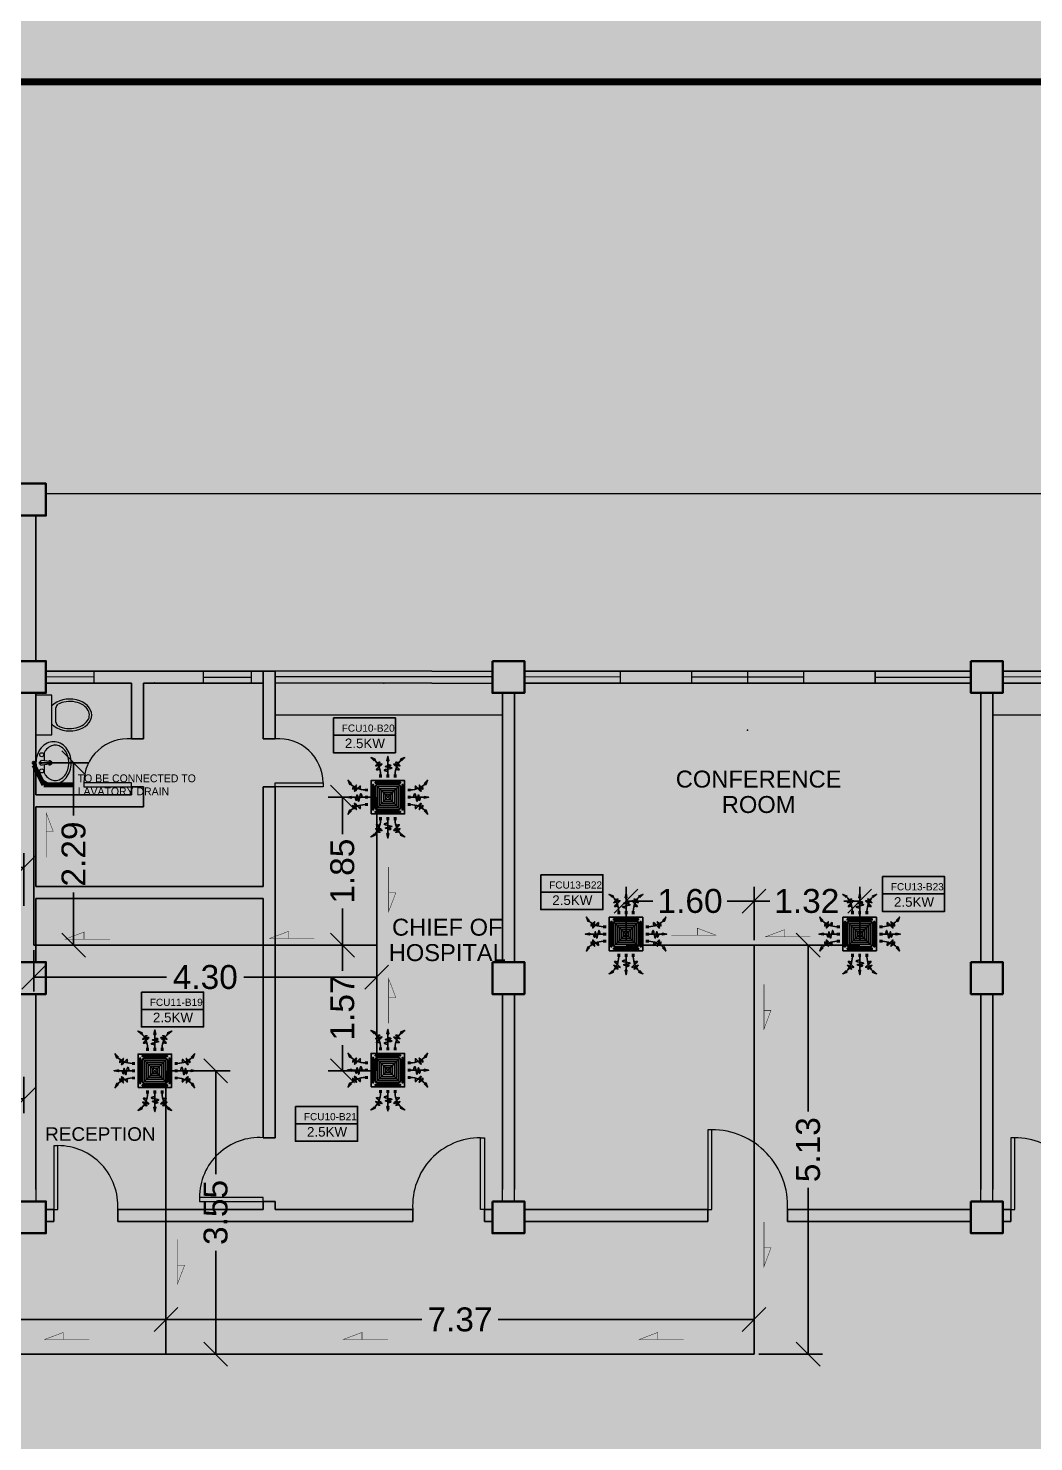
# Model space of a CAD drawing. Header units: millimetres. Extents: x -60 to 576, y -39 to 287.
# Drawn here: x 254.96 to 267.57, y 130.15 to 147.87 of the extents above; entities that cross this region are included whole.
import ezdxf

# ---------------------------------------------------------------- set-up
doc = ezdxf.new("R2010")
doc.units = ezdxf.units.MM
doc.header["$MEASUREMENT"] = 0
for name, color, linetype in [('AIR', 7, 'Continuous'), ('AIR-00', 7, 'Continuous'), ('AIR-01', 7, 'Continuous'), ('AIR-02', 7, 'Continuous'), ('AIR-04', 7, 'Continuous'), ('DRAIN PIPE', 7, 'Continuous'), ('fcu drain', 7, 'Continuous'), ('label', 7, 'Continuous'), ('Legends', 7, 'Continuous'), ('M-AC-TEXT', 7, 'Continuous'), ('template', 7, 'Continuous')]:
    doc.layers.add(name, color=color, linetype=linetype)
doc.styles.add('ar-dim-axis', font='romans.shx', dxfattribs={"width": 0.8})
doc.styles.add('OIP FONT', font='GOTHIC.TTF', dxfattribs={"height": 150})
doc.styles.get("Standard").update_dxf_attribs({"font": 'arial.ttf'})
doc.styles.add('SWISSLT175', font='swissl.ttf', dxfattribs={"height": 0.175})
doc.dimstyles.new('ar-dim-axis', dxfattribs={"dimtxt": 350, "dimasz": 250, "dimexe": 75, "dimexo": 75, "dimgap": 200, "dimtad": 1, "dimdec": 0, "dimzin": 12, "dimdsep": 46, "dimtxsty": 'ar-dim-axis', "dimblk": 'ARCHTICK', "dimcen": 120, "dimclrd": 11, "dimclre": 8, "dimclrt": 4, "dimadec": 0, "dimazin": 3, "dimtm": 1, "dimtfac": 1, "dimtdec": 0, "dimtix": 1, "dimtmove": 2, "dimatfit": 3, "dimldrblk": 'ARCHTICK', "dimfxl": 1, "dimtolj": 1, "dimtzin": 0, "dimarcsym": 1})
doc.dimstyles.new('Copy of dimension', dxfattribs={"dimtxt": 0.3, "dimasz": 0.3, "dimexe": 0.18, "dimexo": 0.0625, "dimgap": 0.09, "dimtad": 0, "dimzin": 0, "dimdsep": 46, "dimtxsty": 'Standard', "dimblk": 'OBLIQUE', "dimcen": 0.09, "dimclrd": 256, "dimclre": 256, "dimclrt": 256, "dimadec": 0, "dimazin": 0, "dimtfac": 1, "dimtofl": 0, "dimtmove": 0, "dimatfit": 3, "dimldrblk": 'OBLIQUE', "dimfxl": 1, "dimtolj": 1, "dimtzin": 0, "dimarcsym": 0})

# ---------------------------------------------------------------- blocks, each defined once
blk = doc.blocks.new('FCU-13000P (CASSETTE SPLIT)')
at = {"layer": 'AIR-00', "ltscale": 3}
for p, q in [((0, 0.523), (0, 1)), ((-0.193, 0.558), (-0.193, 0.487)), ((-0.162, 0.558), (-0.162, 0.487)), ((-0.016, 0.558), (-0.016, 0.487)), ((0.016, 0.558), (0.016, 0.487)), ((0.162, 0.558), (0.162, 0.487)), ((0.193, 0.558), (0.193, 0.487)), ((-0.523, 0), (-1, 0)), ((-0.558, 0.193), (-0.487, 0.193)), ((-0.558, 0.162), (-0.487, 0.162)), ((-0.558, 0.016), (-0.487, 0.016)), ((0.558, 0.193), (0.487, 0.193)), ((0.558, 0.162), (0.487, 0.162)), ((0.558, 0.016), (0.487, 0.016)), ((0.523, 0), (1, 0)), ((-0.558, -0.016), (-0.487, -0.016)), ((-0.558, -0.162), (-0.487, -0.162)), ((-0.558, -0.193), (-0.487, -0.193)), ((0.558, -0.016), (0.487, -0.016)), ((0.558, -0.162), (0.487, -0.162)), ((0.558, -0.193), (0.487, -0.193)), ((-0.193, -0.558), (-0.193, -0.487)), ((-0.162, -0.558), (-0.162, -0.487)), ((-0.016, -0.558), (-0.016, -0.487)), ((0, -0.523), (0, -1)), ((0.016, -0.558), (0.016, -0.487)), ((0.162, -0.558), (0.162, -0.487)), ((0.193, -0.558), (0.193, -0.487))]:
    blk.add_line(p, q, dxfattribs=at)
at = {"layer": 'AIR-00'}
for p, q in [((0.295, -0.295), (-0.295, 0.295)), ((0.295, 0.295), (-0.295, -0.295))]:
    blk.add_line(p, q, dxfattribs=at)
at = {"layer": 'AIR-00', "ltscale": 3}
for points in [[(-0.335, 0.895), (-0.311, 0.932), (-0.416, 0.973)], [(-0.022, 0.89), (0.022, 0.89), (0, 1)], [(0.335, 0.895), (0.311, 0.932), (0.416, 0.973)], [(-0.895, 0.335), (-0.932, 0.311), (-0.973, 0.416)], [(0.895, 0.335), (0.932, 0.311), (0.973, 0.416)], [(-0.89, 0.022), (-0.89, -0.022), (-1, 0)], [(0.89, 0.022), (0.89, -0.022), (1, 0)], [(-0.895, -0.335), (-0.932, -0.311), (-0.973, -0.416)], [(0.895, -0.335), (0.932, -0.311), (0.973, -0.416)], [(-0.335, -0.895), (-0.311, -0.932), (-0.416, -0.973)], [(-0.022, -0.89), (0.022, -0.89), (0, -1)], [(0.335, -0.895), (0.311, -0.932), (0.416, -0.973)]]:
    blk.add_lwpolyline(points, close=True, dxfattribs=at)
at = {"layer": 'AIR-00'}
for points in [[(-0.323, 0.914, -0.171809), (-0.178, 0.558), (-0.178, 0.522)], [(0.323, 0.914, 0.171809), (0.178, 0.558), (0.178, 0.522)], [(-0.914, 0.323, 0.171809), (-0.558, 0.178), (-0.522, 0.178)], [(0.914, 0.323, -0.171809), (0.558, 0.178), (0.522, 0.178)], [(-0.914, -0.323, -0.171809), (-0.558, -0.178), (-0.522, -0.178)], [(0.914, -0.323, 0.171809), (0.558, -0.178), (0.522, -0.178)], [(-0.323, -0.914, 0.171809), (-0.178, -0.558), (-0.178, -0.522)], [(0.323, -0.914, -0.171809), (0.178, -0.558), (0.178, -0.522)]]:
    blk.add_lwpolyline(points, format="xyb", dxfattribs=at)
for points in [[(-0.26, -0.26), (0.26, -0.26), (0.26, 0.26), (-0.26, 0.26)], [(-0.21, -0.21), (0.21, -0.21), (0.21, 0.21), (-0.21, 0.21)], [(-0.16, -0.16), (0.16, -0.16), (0.16, 0.16), (-0.16, 0.16)], [(-0.11, -0.11), (0.11, -0.11), (0.11, 0.11), (-0.11, 0.11)], [(-0.06, -0.06), (0.06, -0.06), (0.06, 0.06), (-0.06, 0.06)]]:
    blk.add_lwpolyline(points, close=True, dxfattribs=at)
at = {"layer": 'AIR-00', "ltscale": 3}
for points in [[(-0.268, 0.84), (-0.231, 0.852), (-0.134, 0.882), (-0.422, 0.704), (0.005, 0.903), (-0.358, 0.645), (-0.239, 0.678), (-0.199, 0.69)], [(0.268, 0.84), (0.231, 0.852), (0.134, 0.882), (0.422, 0.704), (-0.005, 0.903), (0.358, 0.645), (0.239, 0.678), (0.199, 0.69)], [(-0.84, 0.268), (-0.852, 0.231), (-0.882, 0.134), (-0.704, 0.422), (-0.903, -0.005), (-0.645, 0.358), (-0.678, 0.239), (-0.69, 0.199)], [(0.84, 0.268), (0.852, 0.231), (0.882, 0.134), (0.704, 0.422), (0.903, -0.005), (0.645, 0.358), (0.678, 0.239), (0.69, 0.199)], [(-0.84, -0.268), (-0.852, -0.231), (-0.882, -0.134), (-0.704, -0.422), (-0.903, 0.005), (-0.645, -0.358), (-0.678, -0.239), (-0.69, -0.199)], [(0.84, -0.268), (0.852, -0.231), (0.882, -0.134), (0.704, -0.422), (0.903, 0.005), (0.645, -0.358), (0.678, -0.239), (0.69, -0.199)], [(-0.268, -0.84), (-0.231, -0.852), (-0.134, -0.882), (-0.422, -0.704), (0.005, -0.903), (-0.358, -0.645), (-0.239, -0.678), (-0.199, -0.69)], [(0.268, -0.84), (0.231, -0.852), (0.134, -0.882), (0.422, -0.704), (-0.005, -0.903), (0.358, -0.645), (0.239, -0.678), (0.199, -0.69)]]:
    blk.add_open_spline(points, degree=3, knots=[0.0032834, 0.0032834, 0.0032834, 0.0032834, 0.0712567, 0.1924075, 0.3347111, 0.5062145, 0.5813292, 0.5813292, 0.5813292, 0.5813292], dxfattribs=at)
for points in [[(0, 0.8), (0.077, 0.776), (-0.058, 0.755), (0.098, 0.718), (-0.087, 0.663), (0, 0.631)], [(-0.8, 0), (-0.776, -0.077), (-0.755, 0.058), (-0.718, -0.098), (-0.663, 0.087), (-0.631, 0)], [(0.8, 0), (0.776, -0.077), (0.755, 0.058), (0.718, -0.098), (0.663, 0.087), (0.631, 0)], [(0, -0.8), (0.077, -0.776), (-0.058, -0.755), (0.098, -0.718), (-0.087, -0.663), (0, -0.631)]]:
    blk.add_spline(points, degree=3, dxfattribs=at)
for points in [[(-0.416, 0.973), (-0.335, 0.895), (-0.311, 0.932)], [(0, 1), (-0.022, 0.89), (0.022, 0.89)], [(0.416, 0.973), (0.335, 0.895), (0.311, 0.932)], [(-0.973, 0.416), (-0.895, 0.335), (-0.932, 0.311)], [(0.973, 0.416), (0.895, 0.335), (0.932, 0.311)], [(-1, 0), (-0.89, 0.022), (-0.89, -0.022)], [(1, 0), (0.89, 0.022), (0.89, -0.022)], [(-0.973, -0.416), (-0.895, -0.335), (-0.932, -0.311)], [(0.973, -0.416), (0.895, -0.335), (0.932, -0.311)], [(-0.416, -0.973), (-0.335, -0.895), (-0.311, -0.932)], [(0, -1), (-0.022, -0.89), (0.022, -0.89)], [(0.416, -0.973), (0.335, -0.895), (0.311, -0.932)]]:
    blk.add_solid(points, dxfattribs=at)
at = {"layer": 'AIR-01'}
for points in [[(-0.31, 0.372), (0.31, 0.372), (0.31, 0.348), (-0.31, 0.348)], [(-0.373, 0.31), (-0.348, 0.31), (-0.348, -0.31), (-0.373, -0.31)], [(0.372, 0.31), (0.348, 0.31), (0.348, -0.31), (0.372, -0.31)], [(-0.31, -0.373), (0.31, -0.373), (0.31, -0.348), (-0.31, -0.348)]]:
    blk.add_lwpolyline(points, close=True, dxfattribs=at)
at = {"layer": 'AIR-02'}
blk.add_lwpolyline([(-0.26, -0.31), (0.26, -0.31, 0.414214), (0.31, -0.26), (0.31, 0.26, 0.414214), (0.26, 0.31), (-0.26, 0.31, 0.414214), (-0.31, 0.26), (-0.31, -0.26, 0.414214)], format="xyb", close=True, dxfattribs=at)
at = {"layer": 'AIR-04'}
blk.add_lwpolyline([(-0.41, -0.41), (0.41, -0.41), (0.41, 0.41), (-0.41, 0.41)], close=True, dxfattribs=at)
blk = doc.blocks.new('_ARCHTICK')
at = {"color": 0, "linetype": 'ByBlock', "const_width": 0.15}
blk.add_lwpolyline([(-0.5, -0.5), (0.5, 0.5)], dxfattribs=at)
blk = doc.blocks.new('_Oblique')
at = {"color": 0, "linetype": 'ByBlock', "lineweight": -2}
blk.add_line((-0.5, -0.5), (0.5, 0.5), dxfattribs=at)
blk = doc.blocks.new('*D122')
at = {"lineweight": -2, "transparency": 16777216}
for p, q in [((250.848, 131.308), (250.848, 131.86)), ((256.685, 131.308), (256.685, 131.86)), ((250.848, 131.68), (253.288, 131.68)), ((256.685, 131.68), (254.246, 131.68))]:
    blk.add_line(p, q, dxfattribs=at)
at = {"layer": 'Defpoints', "color": 0, "transparency": 16777216}
for p in [(256.685, 131.68), (250.848, 131.245), (256.685, 131.245)]:
    blk.add_point(p, dxfattribs=at)
at = {"lineweight": -2, "transparency": 16777216, "xscale": 0.3, "yscale": 0.3, "zscale": 0.3, "rotation": 180}
blk.add_blockref('_Oblique', (250.848, 131.68), dxfattribs=at)
at = {"lineweight": -2, "transparency": 16777216, "xscale": 0.3, "yscale": 0.3, "zscale": 0.3}
blk.add_blockref('_Oblique', (256.685, 131.68), dxfattribs=at)
at = {"transparency": 16777216, "insert": (253.767, 131.68), "char_height": 0.3, "attachment_point": 5}
blk.add_mtext('\\A1;5.84', dxfattribs=at)
blk = doc.blocks.new('*D124')
at = {"lineweight": -2, "transparency": 16777216}
for p, q in [((256.748, 134.8), (257.488, 134.8)), ((257.308, 134.8), (257.308, 133.503)), ((257.308, 131.245), (257.308, 132.542)), ((256.748, 131.245), (257.488, 131.245))]:
    blk.add_line(p, q, dxfattribs=at)
at = {"layer": 'Defpoints', "color": 0, "transparency": 16777216}
for p in [(256.685, 134.8), (257.308, 134.8), (256.685, 131.245)]:
    blk.add_point(p, dxfattribs=at)
at = {"lineweight": -2, "transparency": 16777216, "xscale": 0.3, "yscale": 0.3, "zscale": 0.3}
for p, rotation in [((257.308, 134.8), 90), ((257.308, 131.245), 270)]:
    blk.add_blockref('_Oblique', p, dxfattribs=dict(at, rotation=rotation))
at = {"transparency": 16777216, "insert": (257.308, 133.023), "char_height": 0.3, "attachment_point": 5, "rotation": 90}
blk.add_mtext('\\A1;3.55', dxfattribs=at)
blk = doc.blocks.new('*D125')
at = {"lineweight": -2, "transparency": 16777216}
for p, q in [((250.809, 134.723), (250.809, 134.266)), ((254.904, 134.723), (254.904, 134.266)), ((250.809, 134.446), (252.372, 134.446)), ((254.904, 134.446), (253.342, 134.446))]:
    blk.add_line(p, q, dxfattribs=at)
at = {"layer": 'Defpoints', "color": 0, "transparency": 16777216}
for p in [(250.809, 134.786), (254.904, 134.786), (250.809, 134.446)]:
    blk.add_point(p, dxfattribs=at)
at = {"lineweight": -2, "transparency": 16777216, "xscale": 0.3, "yscale": 0.3, "zscale": 0.3, "rotation": 180}
blk.add_blockref('_Oblique', (250.809, 134.446), dxfattribs=at)
at = {"lineweight": -2, "transparency": 16777216, "xscale": 0.3, "yscale": 0.3, "zscale": 0.3}
blk.add_blockref('_Oblique', (254.904, 134.446), dxfattribs=at)
at = {"transparency": 16777216, "insert": (252.857, 134.446), "char_height": 0.3, "attachment_point": 5}
blk.add_mtext('\\A1;4.10', dxfattribs=at)
blk = doc.blocks.new('*D128')
at = {"lineweight": -2, "transparency": 16777216}
for p, q in [((250.809, 136.866), (250.809, 137.53)), ((254.904, 136.866), (254.904, 137.53)), ((250.809, 137.35), (252.372, 137.35)), ((254.904, 137.35), (253.342, 137.35))]:
    blk.add_line(p, q, dxfattribs=at)
at = {"layer": 'Defpoints', "color": 0, "transparency": 16777216}
for p in [(254.904, 137.35), (250.809, 136.803), (254.904, 136.803)]:
    blk.add_point(p, dxfattribs=at)
at = {"lineweight": -2, "transparency": 16777216, "xscale": 0.3, "yscale": 0.3, "zscale": 0.3, "rotation": 180}
blk.add_blockref('_Oblique', (250.809, 137.35), dxfattribs=at)
at = {"lineweight": -2, "transparency": 16777216, "xscale": 0.3, "yscale": 0.3, "zscale": 0.3}
blk.add_blockref('_Oblique', (254.904, 137.35), dxfattribs=at)
at = {"transparency": 16777216, "insert": (252.857, 137.35), "char_height": 0.3, "attachment_point": 5}
blk.add_mtext('\\A1;4.10', dxfattribs=at)
blk = doc.blocks.new('*D129')
at = {"lineweight": -2, "transparency": 16777216}
for p, q in [((255.092, 138.66), (255.707, 138.66)), ((255.527, 138.66), (255.527, 138)), ((255.527, 136.374), (255.527, 137.035)), ((255.092, 136.374), (255.707, 136.374))]:
    blk.add_line(p, q, dxfattribs=at)
at = {"layer": 'Defpoints', "color": 0, "transparency": 16777216}
for p in [(255.029, 138.66), (255.527, 138.66), (255.029, 136.374)]:
    blk.add_point(p, dxfattribs=at)
at = {"lineweight": -2, "transparency": 16777216, "xscale": 0.3, "yscale": 0.3, "zscale": 0.3}
for p, rotation in [((255.527, 138.66), 90), ((255.527, 136.374), 270)]:
    blk.add_blockref('_Oblique', p, dxfattribs=dict(at, rotation=rotation))
at = {"transparency": 16777216, "insert": (255.527, 137.517), "char_height": 0.3, "attachment_point": 5, "rotation": 90}
blk.add_mtext('\\A1;2.29', dxfattribs=at)
blk = doc.blocks.new('*D130')
at = {"lineweight": -2, "transparency": 16777216}
for p, q in [((255.029, 136.312), (255.029, 135.793)), ((259.327, 136.312), (259.327, 135.793)), ((255.029, 135.973), (256.693, 135.973)), ((259.327, 135.973), (257.663, 135.973))]:
    blk.add_line(p, q, dxfattribs=at)
at = {"layer": 'Defpoints', "color": 0, "transparency": 16777216}
for p in [(255.029, 136.374), (259.327, 136.374), (259.327, 135.973)]:
    blk.add_point(p, dxfattribs=at)
at = {"lineweight": -2, "transparency": 16777216, "xscale": 0.3, "yscale": 0.3, "zscale": 0.3, "rotation": 180}
blk.add_blockref('_Oblique', (255.029, 135.973), dxfattribs=at)
at = {"lineweight": -2, "transparency": 16777216, "xscale": 0.3, "yscale": 0.3, "zscale": 0.3}
blk.add_blockref('_Oblique', (259.327, 135.973), dxfattribs=at)
at = {"transparency": 16777216, "insert": (257.178, 135.973), "char_height": 0.3, "attachment_point": 5}
blk.add_mtext('\\A1;4.30', dxfattribs=at)
blk = doc.blocks.new('*D131')
at = {"lineweight": -2, "transparency": 16777216}
for p, q in [((259.265, 138.229), (258.717, 138.229)), ((258.897, 138.229), (258.897, 137.768)), ((258.897, 136.374), (258.897, 136.835)), ((259.265, 136.374), (258.717, 136.374))]:
    blk.add_line(p, q, dxfattribs=at)
at = {"layer": 'Defpoints', "color": 0, "transparency": 16777216}
for p in [(258.897, 138.229), (259.327, 138.229), (259.327, 136.374)]:
    blk.add_point(p, dxfattribs=at)
at = {"lineweight": -2, "transparency": 16777216, "xscale": 0.3, "yscale": 0.3, "zscale": 0.3}
for p, rotation in [((258.897, 138.229), 90), ((258.897, 136.374), 270)]:
    blk.add_blockref('_Oblique', p, dxfattribs=dict(at, rotation=rotation))
at = {"transparency": 16777216, "insert": (258.897, 137.302), "char_height": 0.3, "attachment_point": 5, "rotation": 90}
blk.add_mtext('\\A1;1.85', dxfattribs=at)
blk = doc.blocks.new('*D132')
at = {"lineweight": -2, "transparency": 16777216}
for p, q in [((259.265, 136.374), (258.717, 136.374)), ((258.897, 136.374), (258.897, 136.053)), ((258.897, 134.8), (258.897, 135.122)), ((259.265, 134.8), (258.717, 134.8))]:
    blk.add_line(p, q, dxfattribs=at)
at = {"layer": 'Defpoints', "color": 0, "transparency": 16777216}
for p in [(259.327, 136.374), (258.897, 134.8), (259.327, 134.8)]:
    blk.add_point(p, dxfattribs=at)
at = {"lineweight": -2, "transparency": 16777216, "xscale": 0.3, "yscale": 0.3, "zscale": 0.3}
for p, rotation in [((258.897, 136.374), 90), ((258.897, 134.8), 270)]:
    blk.add_blockref('_Oblique', p, dxfattribs=dict(at, rotation=rotation))
at = {"transparency": 16777216, "insert": (258.897, 135.587), "char_height": 0.3, "attachment_point": 5, "rotation": 90}
blk.add_mtext('\\A1;1.57', dxfattribs=at)
blk = doc.blocks.new('*D133')
at = {"lineweight": -2, "transparency": 16777216}
for p, q in [((262.454, 136.437), (262.454, 137.107)), ((264.059, 136.437), (264.059, 137.107)), ((262.454, 136.927), (262.792, 136.927)), ((264.059, 136.927), (263.722, 136.927))]:
    blk.add_line(p, q, dxfattribs=at)
at = {"layer": 'Defpoints', "color": 0, "transparency": 16777216}
for p in [(262.454, 136.927), (262.454, 136.374), (264.059, 136.374)]:
    blk.add_point(p, dxfattribs=at)
at = {"lineweight": -2, "transparency": 16777216, "xscale": 0.3, "yscale": 0.3, "zscale": 0.3, "rotation": 180}
blk.add_blockref('_Oblique', (262.454, 136.927), dxfattribs=at)
at = {"lineweight": -2, "transparency": 16777216, "xscale": 0.3, "yscale": 0.3, "zscale": 0.3}
blk.add_blockref('_Oblique', (264.059, 136.927), dxfattribs=at)
at = {"transparency": 16777216, "insert": (263.257, 136.927), "char_height": 0.3, "attachment_point": 5}
blk.add_mtext('\\A1;1.60', dxfattribs=at)
blk = doc.blocks.new('*D134')
at = {"lineweight": -2, "transparency": 16777216}
for p, q in [((264.059, 136.437), (264.059, 137.107)), ((265.384, 136.437), (265.384, 137.107)), ((264.059, 136.927), (264.257, 136.927)), ((265.384, 136.927), (265.185, 136.927))]:
    blk.add_line(p, q, dxfattribs=at)
at = {"layer": 'Defpoints', "color": 0, "transparency": 16777216}
for p in [(265.384, 136.927), (264.059, 136.374), (265.384, 136.374)]:
    blk.add_point(p, dxfattribs=at)
at = {"lineweight": -2, "transparency": 16777216, "xscale": 0.3, "yscale": 0.3, "zscale": 0.3, "rotation": 180}
blk.add_blockref('_Oblique', (264.059, 136.927), dxfattribs=at)
at = {"lineweight": -2, "transparency": 16777216, "xscale": 0.3, "yscale": 0.3, "zscale": 0.3}
blk.add_blockref('_Oblique', (265.384, 136.927), dxfattribs=at)
at = {"transparency": 16777216, "insert": (264.721, 136.927), "char_height": 0.3, "attachment_point": 5}
blk.add_mtext('\\A1;1.32', dxfattribs=at)
blk = doc.blocks.new('*D135')
at = {"lineweight": -2, "transparency": 16777216}
for p, q in [((264.121, 136.374), (264.918, 136.374)), ((264.738, 136.374), (264.738, 134.289)), ((264.738, 131.245), (264.738, 133.33)), ((264.121, 131.245), (264.918, 131.245))]:
    blk.add_line(p, q, dxfattribs=at)
at = {"layer": 'Defpoints', "color": 0, "transparency": 16777216}
for p in [(264.059, 136.374), (264.738, 136.374), (264.059, 131.245)]:
    blk.add_point(p, dxfattribs=at)
at = {"lineweight": -2, "transparency": 16777216, "xscale": 0.3, "yscale": 0.3, "zscale": 0.3}
for p, rotation in [((264.738, 136.374), 90), ((264.738, 131.245), 270)]:
    blk.add_blockref('_Oblique', p, dxfattribs=dict(at, rotation=rotation))
at = {"transparency": 16777216, "insert": (264.738, 133.81), "char_height": 0.3, "attachment_point": 5, "rotation": 90}
blk.add_mtext('\\A1;5.13', dxfattribs=at)
blk = doc.blocks.new('*D136')
at = {"lineweight": -2, "transparency": 16777216}
for p, q in [((256.685, 131.308), (256.685, 131.86)), ((264.059, 131.308), (264.059, 131.86)), ((256.685, 131.68), (259.894, 131.68)), ((264.059, 131.68), (260.851, 131.68))]:
    blk.add_line(p, q, dxfattribs=at)
at = {"layer": 'Defpoints', "color": 0, "transparency": 16777216}
for p in [(256.685, 131.68), (256.685, 131.245), (264.059, 131.245)]:
    blk.add_point(p, dxfattribs=at)
at = {"lineweight": -2, "transparency": 16777216, "xscale": 0.3, "yscale": 0.3, "zscale": 0.3, "rotation": 180}
blk.add_blockref('_Oblique', (256.685, 131.68), dxfattribs=at)
at = {"lineweight": -2, "transparency": 16777216, "xscale": 0.3, "yscale": 0.3, "zscale": 0.3}
blk.add_blockref('_Oblique', (264.059, 131.68), dxfattribs=at)
at = {"transparency": 16777216, "insert": (260.372, 131.68), "char_height": 0.3, "attachment_point": 5}
blk.add_mtext('\\A1;7.37', dxfattribs=at)

msp = doc.modelspace()

# ---------------------------------------------------------------- linework, layer by layer
at = {"color": 8, "lineweight": 9}
for p, q in [((270.504, 142.035), (255.179, 142.035)), ((255.179, 139.81), (255.179, 139.81)), ((255.179, 139.81), (255.779, 139.81)), ((255.779, 139.735), (255.179, 139.737)), ((255.779, 139.81), (255.779, 139.66)), ((257.154, 139.66), (257.154, 139.81)), ((257.154, 139.735), (257.754, 139.735)), ((257.754, 139.66), (257.154, 139.66)), ((257.754, 139.81), (257.754, 139.66)), ((258.817, 139.81), (258.054, 139.81)), ((260.779, 139.737), (258.054, 139.737)), ((258.817, 139.66), (258.054, 139.66)), ((260.017, 139.81), (258.817, 139.81)), ((260.017, 139.66), (258.817, 139.66)), ((260.017, 139.81), (260.779, 139.81)), ((260.017, 139.66), (260.779, 139.66)), ((261.179, 139.81), (261.179, 139.81)), ((262.379, 139.735), (261.179, 139.737)), ((262.379, 139.81), (262.379, 139.66)), ((263.279, 139.66), (263.279, 139.81)), ((264.679, 139.735), (263.279, 139.735)), ((263.979, 139.66), (263.279, 139.66)), ((263.979, 139.81), (263.979, 139.66)), ((263.979, 139.81), (264.679, 139.81)), ((264.679, 139.81), (264.679, 139.66)), ((265.579, 139.81), (265.579, 139.66)), ((265.579, 139.735), (266.779, 139.735)), ((267.179, 139.81), (267.179, 139.81)), ((269.279, 139.735), (267.179, 139.737)), ((255.254, 139.51), (255.054, 139.51)), ((255.054, 139.51), (255.054, 139.01)), ((255.254, 139.01), (255.254, 139.51)), ((255.304, 139.17), (255.304, 139.351)), ((255.054, 139.01), (255.254, 139.01)), ((255.252, 138.675), (255.13, 138.688)), ((255.252, 138.646), (255.13, 138.632)), ((255.054, 133.31), (255.054, 133.162)), ((260.904, 133.162), (260.904, 133.31)), ((261.054, 133.162), (261.054, 133.31)), ((266.904, 133.162), (266.904, 133.31)), ((267.054, 133.162), (267.054, 133.31)), ((255.179, 133.06), (255.179, 133.06)), ((261.179, 133.06), (261.179, 133.06)), ((255.179, 132.91), (255.179, 132.91)), ((261.179, 132.91), (261.179, 132.91))]:
    msp.add_line(p, q, dxfattribs=at)
at = {"color": 8, "lineweight": 25}
for p, q in [((255.054, 139.937), (255.054, 141.761)), ((255.942, 139.81), (255.179, 139.81)), ((255.942, 139.66), (255.179, 139.66)), ((255.942, 139.81), (257.142, 139.81)), ((255.942, 139.66), (256.254, 139.66)), ((256.404, 139.66), (257.142, 139.66)), ((257.142, 139.81), (257.904, 139.81)), ((257.142, 139.66), (257.904, 139.66)), ((257.904, 139.81), (257.754, 139.81)), ((257.904, 139.81), (257.904, 138.96)), ((258.054, 139.81), (257.904, 139.81)), ((258.054, 139.81), (258.054, 138.96)), ((261.179, 139.81), (266.779, 139.81)), ((261.179, 139.66), (266.779, 139.66)), ((267.179, 139.81), (270.504, 139.81)), ((267.179, 139.66), (270.504, 139.66)), ((255.054, 138.26), (255.054, 139.537)), ((260.904, 139.537), (260.904, 136.162)), ((261.054, 139.537), (261.054, 136.162)), ((266.904, 139.537), (266.904, 136.162)), ((267.054, 139.537), (267.054, 136.162)), ((257.904, 138.96), (258.054, 138.96)), ((257.904, 138.36), (257.904, 137.11)), ((257.904, 138.36), (258.054, 138.36)), ((258.054, 138.36), (258.054, 133.96)), ((255.054, 137.11), (255.054, 138.11)), ((255.054, 137.11), (257.904, 137.11)), ((255.054, 136.162), (255.054, 136.96)), ((255.054, 136.96), (257.904, 136.96)), ((257.904, 136.96), (257.904, 133.96)), ((255.054, 133.31), (255.054, 135.762)), ((260.904, 135.762), (260.904, 133.31)), ((261.054, 135.762), (261.054, 133.31)), ((266.904, 135.762), (266.904, 133.31)), ((267.054, 135.762), (267.054, 133.31)), ((258.054, 133.96), (257.904, 133.96)), ((257.904, 133.16), (257.904, 133.06)), ((258.054, 133.16), (257.904, 133.16)), ((258.054, 133.16), (258.054, 133.06)), ((255.179, 133.06), (255.279, 133.06)), ((255.279, 133.06), (255.279, 132.91)), ((256.079, 133.06), (257.904, 133.06)), ((256.079, 133.06), (256.079, 132.91)), ((258.054, 133.06), (259.779, 133.06)), ((259.779, 133.06), (259.779, 132.91)), ((260.679, 133.06), (260.779, 133.06)), ((260.679, 133.06), (260.679, 132.91)), ((261.179, 133.06), (263.479, 133.06)), ((263.479, 132.91), (263.479, 133.06)), ((264.479, 133.06), (266.779, 133.06)), ((264.479, 132.91), (264.479, 133.06)), ((267.279, 133.06), (267.179, 133.06)), ((267.179, 133.06), (267.179, 133.06)), ((267.279, 133.06), (267.279, 132.91)), ((255.279, 132.91), (255.179, 132.91)), ((259.779, 132.91), (256.079, 132.91)), ((260.779, 132.91), (260.679, 132.91)), ((261.179, 132.91), (263.479, 132.91)), ((264.479, 132.91), (266.779, 132.91)), ((267.279, 132.91), (267.179, 132.91)), ((267.179, 132.91), (267.179, 132.91))]:
    msp.add_line(p, q, dxfattribs=at)
at = {"color": 8, "lineweight": 25, "ltscale": 0.4}
for p, q in [((256.254, 138.96), (256.254, 139.66)), ((256.404, 138.96), (256.404, 139.66)), ((256.254, 138.96), (256.404, 138.96)), ((255.054, 138.26), (256.254, 138.26)), ((255.054, 138.26), (256.254, 138.26)), ((256.254, 138.36), (256.404, 138.36)), ((256.254, 138.36), (256.254, 138.26)), ((256.404, 138.36), (256.404, 138.11)), ((255.054, 138.11), (256.404, 138.11))]:
    msp.add_line(p, q, dxfattribs=at)
at = {"color": 8, "lineweight": 9, "ltscale": 0.4}
for p, q in [((260.904, 139.26), (258.054, 139.26)), ((269.279, 139.26), (267.054, 139.26))]:
    msp.add_line(p, q, dxfattribs=at)
at = {"color": 8, "lineweight": 35}
for points in [[(254.779, 142.161), (255.179, 142.161), (255.179, 141.761), (254.779, 141.761)], [(254.779, 139.937), (255.179, 139.937), (255.179, 139.537), (254.779, 139.537)], [(260.779, 139.937), (261.179, 139.937), (261.179, 139.537), (260.779, 139.537)], [(266.779, 139.937), (267.179, 139.937), (267.179, 139.537), (266.779, 139.537)], [(254.779, 136.162), (255.179, 136.162), (255.179, 135.762), (254.779, 135.762)], [(260.779, 136.162), (261.179, 136.162), (261.179, 135.762), (260.779, 135.762)], [(266.779, 136.162), (267.179, 136.162), (267.179, 135.762), (266.779, 135.762)], [(254.779, 133.162), (255.179, 133.162), (255.179, 132.762), (254.779, 132.762)], [(260.779, 133.162), (261.179, 133.162), (261.179, 132.762), (260.779, 132.762)], [(266.779, 133.162), (267.179, 133.162), (267.179, 132.762), (266.779, 132.762)]]:
    msp.add_lwpolyline(points, close=True, dxfattribs=at)
at = {"color": 8, "lineweight": 9}
for points in [[(255.179, 139.81), (255.779, 139.81), (255.779, 139.66), (255.179, 139.66)], [(257.154, 139.81), (257.754, 139.81), (257.754, 139.66), (257.154, 139.66)], [(261.179, 139.81), (262.379, 139.81), (262.379, 139.66), (261.179, 139.66)], [(263.279, 139.81), (264.679, 139.81), (264.679, 139.66), (263.279, 139.66)], [(265.579, 139.81), (266.779, 139.81), (266.779, 139.66), (265.579, 139.66)], [(267.179, 139.81), (269.279, 139.81), (269.279, 139.66), (267.179, 139.66)]]:
    msp.add_lwpolyline(points, close=True, dxfattribs=at)
msp.add_lwpolyline([(255.275, 138.395, 0.11576), (255.358, 138.415, 0.104047), (255.432, 138.473, 0.090875), (255.479, 138.557, 0.083344), (255.496, 138.66, 0.083344), (255.479, 138.764, 0.090875), (255.432, 138.848, 0.104047), (255.358, 138.906, 0.11576), (255.275, 138.925, 0.11576), (255.193, 138.906, 0.104047), (255.119, 138.848, 0.090875), (255.072, 138.764, 0.083344), (255.054, 138.66, 0.083344), (255.072, 138.557, 0.090875), (255.119, 138.473, 0.104047), (255.193, 138.415, 0.11576)], format="xyb", close=True, dxfattribs=at)
for points in [[(255.296, 138.438, 0.124838), (255.359, 138.454, 0.105788), (255.417, 138.503, 0.086697), (255.453, 138.573, 0.076776), (255.466, 138.66, 0.076776), (255.453, 138.748, 0.086697), (255.417, 138.818, 0.105788), (255.359, 138.867, 0.124838), (255.296, 138.883, 0.124838), (255.234, 138.867, 0.105788), (255.176, 138.818, 0.040067), (255.156, 138.787), (255.156, 138.685, 0.040067)], [(255.156, 138.636), (255.156, 138.534, 0.040067), (255.176, 138.503, 0.105788), (255.234, 138.454, 0.124838), (255.296, 138.438, 0.124838)]]:
    msp.add_lwpolyline(points, format="xyb", dxfattribs=at)
at = {"color": 8, "lineweight": 13, "ltscale": 0.03}
for points in [[(256.254, 138.36), (256.254, 138.41), (255.654, 138.41), (255.654, 138.36)], [(258.054, 138.36), (258.054, 138.41), (258.654, 138.41), (258.654, 138.36)], [(255.279, 133.06), (255.329, 133.06), (255.329, 133.86), (255.279, 133.86)], [(260.679, 133.06), (260.629, 133.06), (260.629, 133.96), (260.679, 133.96)], [(267.279, 133.06), (267.329, 133.06), (267.329, 133.96), (267.279, 133.96)], [(257.904, 133.16), (257.904, 133.21), (257.104, 133.21), (257.104, 133.16)]]:
    msp.add_lwpolyline(points, close=True, dxfattribs=at)
at = {"color": 8, "lineweight": 13}
msp.add_lwpolyline([(263.479, 133.06), (263.529, 133.06), (263.529, 134.06), (263.479, 134.06)], close=True, dxfattribs=at)
at = {"color": 8, "lineweight": 9}
for centre, radius in [((255.127, 138.762), 0.0255), ((255.121, 138.66), 0.0095), ((255.127, 138.559), 0.0255)]:
    msp.add_circle(centre, radius, dxfattribs=at)
for centre, radius, start, end in [((255.354, 139.351), 0.05, 118.0084, 180), ((255.354, 139.17), 0.05, 180, 241.8499), ((255.127, 138.66), 0.028, 83.7545, 276.2455), ((255.229, 138.66), 0.025, 36.3068, 131.2022), ((255.229, 138.66), 0.025, 228.7978, 323.6932), ((255.159, 138.66), 0.0948, 351.2026, 8.7974), ((255.229, 138.66), 0.025, 341.3793, 18.6207)]:
    msp.add_arc(centre, radius, start, end, dxfattribs=at)
at = {"color": 8, "lineweight": 13, "ltscale": 0.03}
for centre, radius, start, end in [((256.206, 138.41), 0.552, 85.0209, 180), ((258.102, 138.41), 0.552, 0, 94.9791), ((255.329, 133.109), 0.752, 356.3048, 90), ((257.856, 133.21), 0.752, 86.3048, 180), ((260.629, 133.109), 0.851, 90, 183.2732), ((267.329, 133.109), 0.851, 356.7268, 90)]:
    msp.add_arc(centre, radius, start, end, dxfattribs=at)
at = {"color": 8, "lineweight": 13}
msp.add_arc((263.529, 133.109), 0.951, 357.0624, 90, dxfattribs=at)
at = {"color": 8, "lineweight": 9}
msp.add_ellipse((255.479, 139.26), major_axis=(-0.275, 0), ratio=0.727273, start_param=0.612555, end_param=5.670631, dxfattribs=at)
msp.add_open_spline([(255.331, 139.126), (255.347, 139.117), (255.365, 139.109), (255.456, 139.082), (255.544, 139.088), (255.675, 139.145), (255.717, 139.195), (255.73, 139.294), (255.704, 139.346), (255.593, 139.42), (255.509, 139.438), (255.395, 139.422), (255.361, 139.411), (255.331, 139.395)], degree=3, knots=[0.937253, 0.937253, 0.937253, 0.937253, 1.185372, 1.185372, 2.113864, 2.113864, 3.042356, 3.042356, 3.970847, 3.970847, 4.899339, 4.899339, 5.346062, 5.346062, 5.346062, 5.346062], dxfattribs=at)
at = {"color": 8, "lineweight": 25}
msp.add_point((256.542, 139.66), dxfattribs=at)
at = {"color": 8, "lineweight": 9}
msp.add_point((259.417, 139.66), dxfattribs=at)
at = {"color": 8, "lineweight": 9, "ltscale": 0.3}
for p in [(263.979, 139.071), (256.529, 134.845), (259.479, 134.324)]:
    msp.add_point(p, dxfattribs=at)
at = {"layer": 'DRAIN PIPE', "color": 7, "linetype": 'Continuous', "const_width": 0.005}
for points in [[(255.182, 137.474), (255.182, 138.034), (255.271, 137.799), (255.182, 137.799)], [(259.477, 137.355), (259.477, 136.795), (259.566, 137.03), (259.477, 137.03)], [(255.982, 136.45), (255.422, 136.45), (255.657, 136.539), (255.657, 136.45)], [(258.546, 136.459), (257.986, 136.459), (258.221, 136.548), (258.221, 136.459)], [(263.023, 136.499), (263.583, 136.499), (263.348, 136.588), (263.348, 136.499)], [(264.765, 136.48), (264.205, 136.48), (264.44, 136.568), (264.44, 136.48)], [(259.477, 135.394), (259.477, 135.954), (259.566, 135.719), (259.477, 135.719)], [(264.184, 135.882), (264.184, 135.322), (264.272, 135.557), (264.184, 135.557)], [(264.184, 132.905), (264.184, 132.344), (264.272, 132.579), (264.184, 132.579)], [(263.178, 131.43), (262.618, 131.43), (262.853, 131.519), (262.853, 131.43)]]:
    msp.add_lwpolyline(points, dxfattribs=at)
at = {"layer": 'DRAIN PIPE', "linetype": 'Continuous', "const_width": 0.005}
for points in [[(256.829, 132.687), (256.829, 132.126), (256.918, 132.361), (256.829, 132.361)], [(255.723, 131.43), (255.162, 131.43), (255.397, 131.519), (255.397, 131.43)], [(259.468, 131.43), (258.908, 131.43), (259.143, 131.519), (259.143, 131.43)]]:
    msp.add_lwpolyline(points, dxfattribs=at)
at = {"layer": 'fcu drain', "linetype": 'Continuous'}
for p, q in [((255.029, 138.66), (255.029, 136.374)), ((259.327, 138.229), (259.327, 134.8)), ((255.029, 136.374), (259.327, 136.374)), ((262.454, 136.374), (265.384, 136.374)), ((264.059, 136.374), (264.059, 131.245)), ((256.685, 134.8), (256.685, 131.245)), ((246.914, 131.245), (260.551, 131.245)), ((260.551, 131.245), (264.059, 131.245))]:
    msp.add_line(p, q, dxfattribs=at)
msp.add_circle((255.029, 138.66), 0.0183, dxfattribs=at)
at = {"layer": 'fcu drain', "color": 2, "linetype": 'Continuous'}
msp.add_circle((255.029, 138.66), 0.00904, dxfattribs=at)
at = {"layer": 'Legends', "linetype": 'Continuous', "lineweight": 25}
for p, q in [((258.784, 139.006), (259.563, 139.006)), ((261.385, 137.039), (262.164, 137.039)), ((265.67, 137.017), (266.449, 137.017)), ((256.377, 135.569), (257.156, 135.569)), ((258.309, 134.134), (259.088, 134.134))]:
    msp.add_line(p, q, dxfattribs=at)
at = {"layer": 'Legends'}
for points in [[(258.784, 139.224), (259.563, 139.224), (259.563, 138.788), (258.784, 138.788)], [(261.385, 137.258), (262.164, 137.258), (262.164, 136.821), (261.385, 136.821)], [(265.67, 137.235), (266.449, 137.235), (266.449, 136.798), (265.67, 136.798)], [(256.377, 135.787), (257.156, 135.787), (257.156, 135.35), (256.377, 135.35)], [(258.309, 134.353), (259.088, 134.353), (259.088, 133.916), (258.309, 133.916)]]:
    msp.add_lwpolyline(points, close=True, dxfattribs=at)
at = {"layer": 'template', "linetype": 'Continuous', "const_width": 0.0853}
msp.add_lwpolyline([(218.631, 82.821), (308.882, 82.821), (308.882, 147.2), (218.631, 147.2)], close=True, dxfattribs=at)

# ---------------------------------------------------------------- block references
at = {"layer": 'AIR', "xscale": 0.5113536813550488, "yscale": 0.5113536813550488, "zscale": 0.5113536813550488}
for p in [(259.467, 138.229), (262.454, 136.514), (265.384, 136.514), (256.545, 134.8), (259.467, 134.807)]:
    msp.add_blockref('FCU-13000P (CASSETTE SPLIT)', p, dxfattribs=at)

# ---------------------------------------------------------------- texts
at = {"layer": 'label', "color": 8, "lineweight": 9, "ltscale": 0.4, "attachment_point": 5, "line_spacing_factor": 0.9, "style": 'SWISSLT175'}
for s, insert, char_height in [('CONFERENCE ^JROOM', (264.117, 138.296), 0.2125), ('CHIEF OF\\PHOSPITAL', (260.212, 136.439), 0.2125), ('RECEPTION', (255.862, 134.005), 0.17)]:
    msp.add_mtext(s, dxfattribs=dict(at, insert=insert, char_height=char_height))
at = {"layer": 'Legends', "linetype": 'Continuous', "lineweight": 25, "attachment_point": 1}
for s, width, insert, char_height in [('FCU10-B20', 0.44811, (258.889, 139.141), 0.09), ('2.5KW', 0.23674, (258.928, 138.965), 0.12), ('FCU13-B22', 0.44811, (261.49, 137.174), 0.09), ('2.5KW', 0.23674, (261.529, 136.998), 0.12), ('FCU13-B23', 0.44811, (265.775, 137.152), 0.09), ('2.5KW', 0.23674, (265.814, 136.976), 0.12), ('FCU11-B19', 0.44811, (256.482, 135.703), 0.09), ('2.5KW', 0.23674, (256.521, 135.528), 0.12), ('FCU10-B21', 0.44811, (258.414, 134.269), 0.09), ('2.5KW', 0.23674, (258.453, 134.094), 0.12)]:
    msp.add_mtext_dynamic_manual_height_columns(s, width=width, gutter_width=1.011, heights=[0], dxfattribs=dict(at, insert=insert, char_height=char_height))
at = {"layer": 'M-AC-TEXT', "insert": (255.578, 138.384), "char_height": 0.09822, "width": 1.56657, "attachment_point": 4, "style": 'OIP FONT'}
msp.add_mtext('TO BE CONNECTED TO LAVATORY DRAIN', dxfattribs=at)

# ---------------------------------------------------------------- dimensions: what is measured, and where the dimension line sits
for base, p1, p2, picture, middle in [((255.527, 138.66), (255.029, 136.374), (255.029, 138.66), '*D129', (255.527, 137.517)), ((258.8973, 138.229), (259.3271, 136.3744), (259.3271, 138.229), '*D131', (258.8973, 137.3017)), ((258.897, 134.8), (259.327, 136.374), (259.327, 134.8), '*D132', (258.897, 135.587)), ((264.738, 136.374), (264.059, 131.245), (264.059, 136.374), '*D135', (264.738, 133.81)), ((257.3075, 134.7999), (256.6852, 131.2453), (256.6852, 134.7999), '*D124', (257.3075, 133.0226))]:
    dim = msp.add_linear_dim(base=base, p1=p1, p2=p2, angle=90, dimstyle='Copy of dimension')
    dim.commit()
    dim.dimension.update_dxf_attribs({"geometry": picture, "text_midpoint": middle})
for base, p1, p2, picture, middle in [((254.9044, 137.35), (250.809, 136.8032), (254.9044, 136.8032), '*D128', (252.8567, 137.35)), ((262.4544, 136.9273), (264.059, 136.3744), (262.4544, 136.3744), '*D133', (263.2567, 136.9273)), ((265.3836, 136.9273), (264.059, 136.3744), (265.3836, 136.3744), '*D134', (264.7213, 136.9273)), ((259.327, 135.973), (255.029, 136.374), (259.327, 136.374), '*D130', (257.178, 135.973)), ((250.809, 134.4459), (254.9044, 134.7855), (250.809, 134.7855), '*D125', (252.8567, 134.4459)), ((256.685, 131.68), (250.848, 131.245), (256.685, 131.245), '*D122', (253.767, 131.68)), ((256.685, 131.68), (264.059, 131.245), (256.685, 131.245), '*D136', (260.372, 131.68))]:
    dim = msp.add_linear_dim(base=base, p1=p1, p2=p2, dimstyle='Copy of dimension')
    dim.commit()
    dim.dimension.update_dxf_attribs({"geometry": picture, "text_midpoint": middle})

# ---------------------------------------------------------------- leaders
at = {"layer": 'M-AC-TEXT', "annotation_type": 0, "has_hookline": 1, "text_width": 1.46}
for points, hookline_direction in [([(250.815, 135.994), (250.941, 136.242), (251.317, 136.243)], 0), ([(354.266, 135.091), (354.139, 135.339), (353.763, 135.34)], 1), ([(368.266, 133.952), (368.139, 134.2), (367.763, 134.201)], 1), ([(374.267, 133.942), (374.14, 134.19), (373.765, 134.191)], 1), ([(361.115, 128.915), (360.989, 129.163), (360.613, 129.164)], 1), ([(262.788, 128.199), (262.661, 128.447), (262.285, 128.448)], 1), ([(262.897, 128.194), (263.023, 128.442), (263.399, 128.443)], 0), ([(376.118, 126.108), (375.992, 126.356), (375.616, 126.358)], 1), ([(368.167, 125.548), (368.041, 125.796), (367.665, 125.797)], 1), ([(166.309, 117.858), (166.435, 118.106), (166.811, 118.107)], 0), ([(376.113, 115.346), (375.986, 115.594), (375.61, 115.595)], 1), ([(257.964, 108.343), (258.09, 108.591), (258.466, 108.592)], 0), ([(263.958, 108.329), (264.085, 108.577), (264.461, 108.578)], 0), ([(250.807, 107.216), (250.933, 107.464), (251.309, 107.465)], 0), ([(354.266, 106.345), (354.139, 106.593), (353.763, 106.594)], 1), ([(272.48, 105.184), (272.353, 105.432), (271.977, 105.433)], 1), ([(178.877, 105.216), (179.004, 105.464), (179.38, 105.465)], 0), ([(395.221, 100.371), (395.094, 100.619), (394.718, 100.62)], 1), ([(255.029, 138.631), (255.155, 138.383), (255.531, 138.384)], 0), ([(250.81, 135.924), (250.937, 135.676), (251.313, 135.678)], 0), ([(354.265, 135.03), (354.138, 134.782), (353.762, 134.783)], 1)]:
    msp.add_leader(points, dimstyle='ar-dim-axis', override={"dimtxt": 150, "dimasz": 150, "dimgap": 200, "dimtad": 0, "dimtih": 1, "dimtoh": 1, "dimtxsty": 'OIP FONT', "dimclrd": 256, "dimclre": 256, "dimclrt": 256, "dimfxl": 0.2, "dimfxlon": 1, "dimlwd": 65535, "dimlwe": 65535}, dxfattribs=dict(at, hookline_direction=hookline_direction))

doc.saveas('drawing.dxf')
